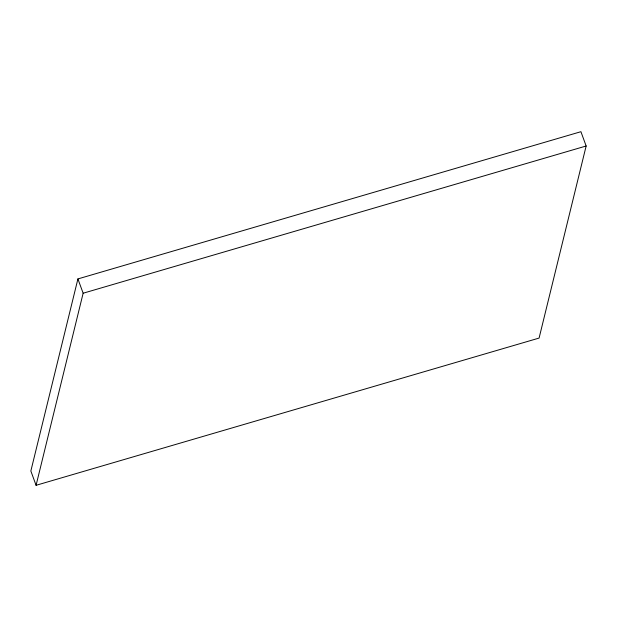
<?xml version="1.0" encoding="UTF-8"?>
<svg xmlns="http://www.w3.org/2000/svg" width="617" height="617" viewBox="0 0 617 617"><rect width="100%" height="100%" fill="white"/><g stroke="black" fill="none" stroke-linecap="round" stroke-linejoin="round"><path stroke-width="0.93" d="M77.912 278.923L30.85 471.002L36.079 485.301L539.088 338.077L586.15 145.998L580.921 131.699L77.912 278.923L83.141 293.222L36.079 485.301M83.141 293.222L586.15 145.998"/></g></svg>
